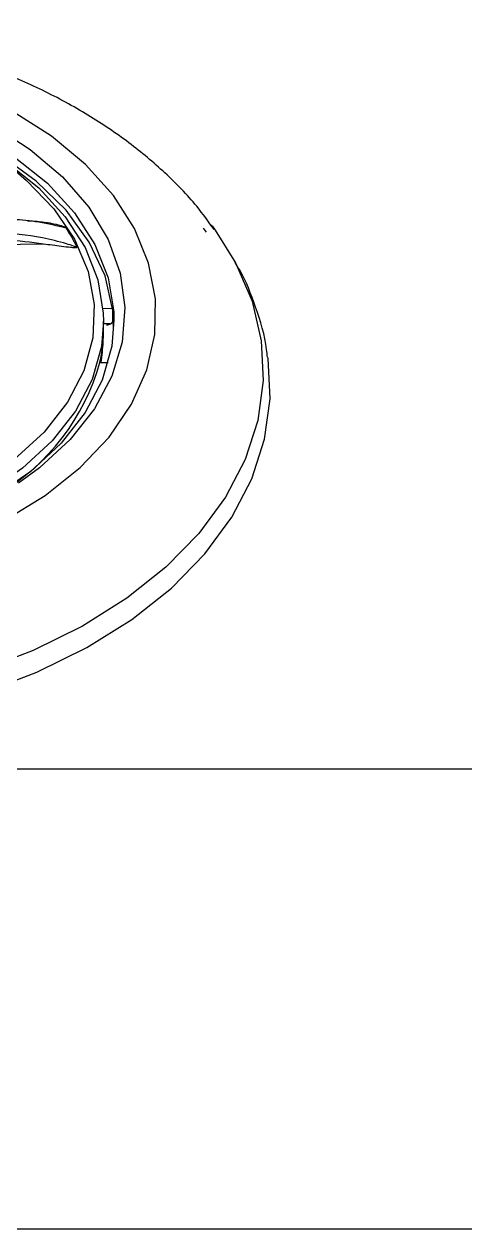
# Model space of a CAD drawing. Header units: inches. Extents: x 2 to 86, y -22 to 129.
# Drawn here: x 47.947 to 48.778, y 39.449 to 41.716 of the extents above; entities that cross this region are included whole.
import ezdxf

# ---------------------------------------------------------------- set-up
doc = ezdxf.new("R2010")
doc.units = ezdxf.units.IN
doc.header["$MEASUREMENT"] = 0
doc.layers.add('BDIM_CYAN', color=4, linetype='Continuous')

# ---------------------------------------------------------------- blocks, each defined once
blk = doc.blocks.new('2026 RHYTHM')
at = {"layer": 'BDIM_CYAN'}
for p, q in [((45.9296, 40.3483), (45.9261, 40.3527)), ((45.9175, 40.3393), (45.9121, 40.3465)), ((45.9285, 40.351), (45.9344, 40.3428)), ((45.6106, 40.3165), (45.4955, 40.3147)), ((45.7411, 40.1949), (45.7227, 40.1952)), ((45.7237, 40.1557), (45.7237, 40.1716)), ((45.7415, 40.1735), (45.7415, 40.1916)), ((45.7366, 40.1664), (45.7237, 40.1666)), ((45.7231, 40.1322), (45.7235, 40.146)), ((45.7169, 40.0941), (45.7324, 40.0938)), ((45.603, 39.8954), (45.5635, 39.8665))]:
    blk.add_line(p, q, dxfattribs=at)
at = {"layer": 'BDIM_CYAN', "color": 3}
for p, q in [((36.7063, 39.3296), (47.3756, 39.3296)), ((36.7063, 38.4636), (47.3756, 38.4636))]:
    blk.add_line(p, q, dxfattribs=at)
at = {"layer": 'BDIM_CYAN', "flags": 128}
for points in [[(45.538, 39.7973), (45.6141, 39.8436), (45.68, 39.896), (45.7344, 39.9535), (45.7764, 40.0152), (45.8052, 40.0799), (45.8203, 40.1465), (45.8215, 40.2138), (45.8087, 40.2807), (45.7822, 40.3458), (45.7424, 40.4081), (45.6901, 40.4664), (45.6261, 40.5197), (45.5516, 40.567)], [(45.5142, 40.5408), (45.5858, 40.4949), (45.6468, 40.4429), (45.696, 40.386), (45.7323, 40.3253), (45.7552, 40.2619), (45.7641, 40.1971), (45.7589, 40.1321), (45.7397, 40.0683), (45.7068, 40.0067), (45.6609, 39.9487), (45.603, 39.8954), (45.603, 39.8954)], [(44.4906, 40.4583), (44.5592, 40.5055), (44.6376, 40.546), (44.7241, 40.5789), (44.8171, 40.6035), (44.9145, 40.6194), (45.0145, 40.6262), (45.115, 40.6238), (45.2139, 40.6123), (45.3093, 40.5918), (45.3991, 40.5627), (45.4816, 40.5258), (45.5551, 40.4817), (45.6181, 40.4313), (45.6693, 40.3757), (45.7076, 40.3159), (45.7324, 40.2533), (45.743, 40.189), (45.7434, 40.1734)], [(45.7415, 40.1916), (45.7266, 40.257), (45.697, 40.3203), (45.6534, 40.3802), (45.5967, 40.4353), (45.5282, 40.4846), (45.4492, 40.5269), (45.3615, 40.5614), (45.2691, 40.5868)], [(45.4693, 40.5141), (45.5407, 40.4712), (45.6019, 40.4222), (45.6517, 40.3681), (45.689, 40.3101), (45.713, 40.2492), (45.7233, 40.1867), (45.7237, 40.1717)], [(45.5584, 40.4536), (45.5789, 40.4364), (45.6304, 40.3832), (45.6693, 40.3257), (45.6947, 40.2651), (45.7062, 40.2029), (45.7034, 40.1402), (45.6865, 40.0784), (45.6558, 40.0189), (45.6119, 39.9629), (45.5558, 39.9116)], [(45.9344, 40.3428), (45.9725, 40.2815), (46.0035, 40.2091), (46.021, 40.1348), (46.0247, 40.0598), (46.0145, 39.9849), (45.9907, 39.9114), (45.9535, 39.8402), (45.9034, 39.7723), (45.8412, 39.7087), (45.7677, 39.6503), (45.684, 39.5978), (45.5913, 39.5521), (45.4907, 39.5138)], [(45.7237, 40.1717), (45.7197, 40.1239), (45.7022, 40.0621), (45.6712, 40.0025), (45.6273, 39.9464), (45.5714, 39.8948), (45.5047, 39.8489), (45.4285, 39.8095), (45.3444, 39.7776), (45.254, 39.7536), (45.1593, 39.7382), (45.0621, 39.7315), (44.9644, 39.7339), (44.8683, 39.7451), (44.7756, 39.765), (44.6882, 39.7932), (44.608, 39.8292), (44.5366, 39.872), (44.4754, 39.921), (44.4256, 39.9751), (44.3884, 40.0332), (44.3643, 40.0941), (44.354, 40.1565), (44.3536, 40.1715)], [(45.7434, 40.1734), (45.7392, 40.1244), (45.7212, 40.0608), (45.6893, 39.9995), (45.6442, 39.9418), (45.5867, 39.8887), (45.5181, 39.8415), (45.4397, 39.801), (45.3637, 39.7716)], [(45.7429, 40.1571), (45.7426, 40.1625), (45.7415, 40.1735)], [(45.4966, 39.4721), (45.5984, 39.511), (45.6924, 39.5573), (45.7772, 39.6104), (45.8516, 39.6695), (45.9146, 39.734), (45.9653, 39.8027), (46.003, 39.8749), (46.0272, 39.9494), (46.0375, 40.0252), (46.0337, 40.1012), (46.0334, 40.1038)]]:
    blk.add_lwpolyline(points, dxfattribs=at)
at = {"layer": 'BDIM_CYAN'}
for centre, radius, start, end in [((45.3628, 40.1595), 0.3459, 25.9659, 32.9145), ((45.437, 40.1559), 0.2867, 347.5459, 359.9629), ((45.4378, 40.142), 0.2854, 350.3159, 358.0319), ((45.3153, 40.2062), 0.417, 300.4831, 344.4045)]:
    blk.add_arc(centre, radius, start, end, dxfattribs=at)
for points, knots in [([(45.9323, 40.3438), (45.9217, 40.3586), (45.8949, 40.3961), (45.841, 40.4509), (45.7723, 40.5087), (45.695, 40.5608), (45.61, 40.607), (45.5193, 40.6461), (45.4264, 40.6772), (45.3355, 40.7001), (45.2559, 40.7145), (45.1928, 40.7225), (45.1479, 40.7265), (45.116, 40.7285), (45.0934, 40.7295), (45.0773, 40.73), (45.066, 40.7303), (45.058, 40.7304), (45.0523, 40.7305), (45.0461, 40.7305), (45.0418, 40.7305), (45.0387, 40.7305)], [0, 0, 0, 0, 0.06191, 0.156842, 0.250113, 0.345909, 0.443522, 0.540165, 0.635517, 0.725691, 0.80583, 0.862631, 0.902841, 0.93129, 0.951412, 0.965642, 0.975705, 0.98282, 0.987852, 0.99141, 1, 1, 1, 1]), ([(45.3053, 40.306), (45.3218, 40.3147), (45.3527, 40.331), (45.4046, 40.349), (45.4542, 40.3599), (45.5052, 40.3648), (45.5529, 40.3644), (45.6033, 40.3591), (45.6362, 40.3514), (45.6531, 40.3474)], [0, 0, 0, 0, 0.154271, 0.288952, 0.454424, 0.575072, 0.714225, 0.852753, 1, 1, 1, 1]), ([(45.5803, 40.3606), (45.5844, 40.3604), (45.5972, 40.3599), (45.6154, 40.3577), (45.6323, 40.3545), (45.6425, 40.3519), (45.6482, 40.3501), (45.6512, 40.3488), (45.6527, 40.348), (45.653, 40.3476), (45.6531, 40.3474)], [0, 0, 0, 0, 0.162069, 0.501962, 0.719847, 0.851551, 0.927518, 0.969688, 0.992402, 1, 1, 1, 1]), ([(45.6737, 40.3109), (45.6729, 40.3112), (45.6708, 40.3119), (45.6643, 40.314), (45.6437, 40.3204), (45.5956, 40.3322), (45.5143, 40.3404), (45.4164, 40.3297), (45.3543, 40.3031), (45.3262, 40.291)], [0, 0, 0, 0, 0.007325, 0.019566, 0.05865, 0.192116, 0.441769, 0.746986, 1, 1, 1, 1]), ([(45.6106, 40.3165), (45.5641, 40.3228), (45.4703, 40.3354), (45.3798, 40.3012), (45.3341, 40.2839)], [0, 0, 0, 0, 0.495173, 1, 1, 1, 1]), ([(45.6737, 40.3109), (45.6738, 40.3109), (45.6738, 40.3107), (45.6738, 40.3105), (45.6736, 40.3102), (45.6733, 40.31), (45.6723, 40.3098), (45.6684, 40.3095), (45.6531, 40.311), (45.6332, 40.3138), (45.6163, 40.3158), (45.6106, 40.3165)], [0, 0, 0, 0, 0.005501, 0.011055, 0.016084, 0.02158, 0.030977, 0.060324, 0.195274, 0.730604, 1, 1, 1, 1]), ([(46.0324, 40.1041), (46.032, 40.1089), (46.0293, 40.1408), (46.0115, 40.1963), (45.9909, 40.251), (45.9744, 40.2777), (45.9717, 40.2821)], [0, 0, 0, 0, 0.0762629, 0.5147058, 0.9205223, 1, 1, 1, 1]), ([(45.7297, 40.1647), (45.731, 40.1647), (45.7337, 40.1649), (45.7372, 40.1664), (45.7399, 40.1687), (45.7413, 40.1712), (45.7415, 40.1729), (45.7415, 40.1735)], [0, 0, 0, 0, 0.2160173, 0.4320521, 0.6475831, 0.8621082, 1, 1, 1, 1])]:
    blk.add_open_spline(points, degree=3, knots=knots, dxfattribs=at)

msp = doc.modelspace()

# ---------------------------------------------------------------- block references
msp.add_blockref('2026 RHYTHM', (2.3733, 0.9854))

doc.saveas('drawing.dxf')
